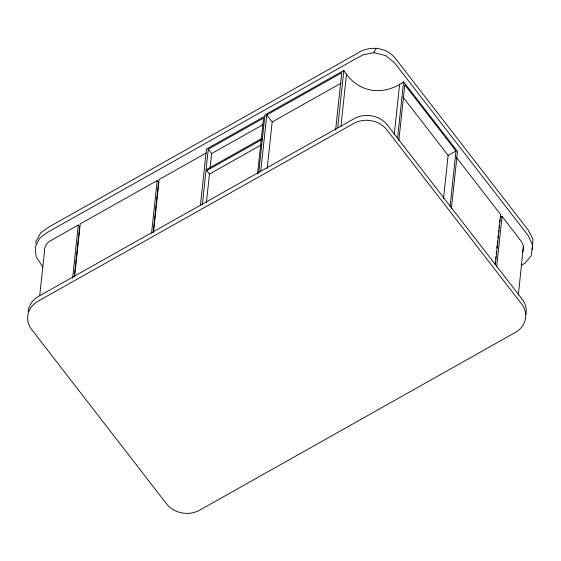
<?xml version="1.0" encoding="UTF-8"?>
<svg xmlns="http://www.w3.org/2000/svg" width="561" height="561" viewBox="0 0 561 561"><rect width="100%" height="100%" fill="white"/><g stroke="black" fill="none" stroke-linecap="round" stroke-linejoin="round"><path stroke-width="0.84" d="M532.172 249.652L532.95 239.084L528.217 230.073L395.596 58.695C386.564 46.879 368.836 45.132 356.929 53.576L48.611 227.17L40.708 232.815L35.785 241.763L35.925 243.432M523.343 246.791L518.357 294.953M72.579 278.368L78.281 225.003L49.606 241.279A14.165 12.209 6.1 0 0 44.487 251.658L39.698 295.563M74.262 276.966L79.627 226.742L78.281 225.003M74.634 276.468L80.251 223.895L157.178 180.579L158.525 182.325L153.153 232.542M151.554 233.159L157.178 180.579M153.532 232.051L159.149 179.471L206.28 152.936M200.431 205.305L206.434 149.093L264.96 116.141M202.402 204.211L208.278 149.191L263.509 118.098L257.541 173.924M206.399 202.647L209.456 174.071L206.764 170.586L206.89 169.38L261.426 138.672M210.102 168.034L211.651 153.546L208.278 149.191M258.691 173.328L264.932 114.907L343.83 70.49C357.371 92.67 382.77 96.695 403.59 81.836L457.488 151.491L451.402 208.454M260.816 170.803L266.777 115.005L341.726 72.804L335.604 130.131M267.211 168.328L272.169 121.968L266.777 115.005M337.743 127.459L343.83 70.49M340.92 126.428L346.523 73.968M394.222 134.801L399.642 84.059M397.497 138.812L403.59 81.836M398.843 140.594L404.804 84.788L456.009 150.951L450.048 206.757M443.506 198.594L448.12 155.397L402.945 97.018M495.047 264.589L495.384 261.447M495.629 259.098L495.882 256.742M496.219 253.6L496.471 251.244M496.808 248.109L497.06 245.753M497.312 243.397L497.558 241.048M497.895 237.906L498.147 235.55M498.484 232.415L498.736 230.059M498.988 227.703L499.241 225.347M499.578 222.212L499.823 219.856M495.335 264.876L500.7 214.653L456.163 157.094M496.681 266.615L502.053 216.392L500.075 217.507M42.79 266.973L36.114 256.658L35.231 247.001L39.719 238.123L47.433 232.373L356.48 58.365L363.528 54.69L373.836 52.664L376.017 47.994M521.555 265.262L524.942 263.2L531.176 255.865L532.627 245.304L528.378 235.781L394.418 62.671L385.737 55.602L373.836 52.664M211.651 153.546L263.179 124.535M272.169 121.968L341.06 83.182M206.764 170.586L261.987 139.493M209.456 174.071L261.23 144.92M448.12 155.397L456.009 150.951M502.053 216.392L521.302 241.384A14.172 12.209 6.1 0 1 522.515 252.071M525.846 314.672A23.92 20.61 6.1 0 0 522.095 299.104L387.349 124.984A23.92 20.61 6.1 0 0 354.152 118.68L38.569 296.362A23.92 20.61 6.1 0 0 28.204 311.797M353.633 123.504L38.05 301.194A23.92 20.61 6.1 0 0 31.802 329.714L166.547 503.834A23.92 20.61 6.1 0 0 199.744 510.138L515.328 332.449A23.92 20.61 6.1 0 0 521.576 303.936L386.831 129.815A23.92 20.61 6.1 0 0 353.633 123.504"/></g></svg>
